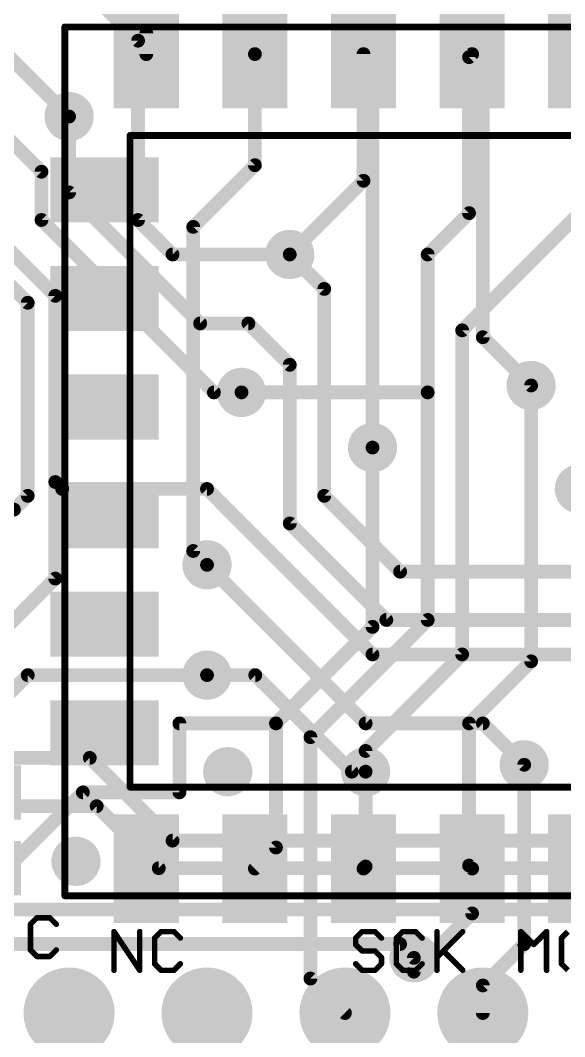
# Model space of a CAD drawing. Extents: x -6.8 to 60.3, y -8.9 to 34.9.
# Drawn here: x 25.77 to 35.8, y 0.83 to 19.55 of the extents above; entities that cross this region are included whole.
import ezdxf

# ---------------------------------------------------------------- set-up
doc = ezdxf.new("R2010")
doc.units = 0
for name, color, linetype in [('1', 12, 'CONTINUOUS'), ('16', 132, 'CONTINUOUS'), ('17', 110, 'CONTINUOUS'), ('18', 110, 'CONTINUOUS'), ('21', 40, 'CONTINUOUS')]:
    doc.layers.add(name, color=color, linetype=linetype)

# ---------------------------------------------------------------- blocks, each defined once
blk = doc.blocks.new('ROUNDP')
at = {"const_width": 0.5}
blk.add_lwpolyline([(0, -0.25, 1), (0, 0.25, 1), (0, -0.25)], format="xyb", dxfattribs=at)
blk = doc.blocks.new('RECT')
blk.add_solid([(-0.5, -0.5), (0.5, -0.5), (-0.5, 0.5), (0.5, 0.5)])
blk = doc.blocks.new('ROUNDV')
at = {"const_width": 0.5}
blk.add_lwpolyline([(0, -0.25, 1), (0, 0.25, 1), (0, -0.25)], format="xyb", dxfattribs=at)

msp = doc.modelspace()

# ---------------------------------------------------------------- linework, layer by layer
at = {"layer": '1'}
for points, const_width in [([(30.092, 20.708), (30.092, 18.93)], 0.254), ([(27.464, 19.939), (28.092, 19.311)], 0.4064), ([(28.092, 19.311), (28.092, 18.93)], 0.254), ([(26.67, 17.78), (25.527, 18.923)], 0.254), ([(30.092, 18.93), (30.092, 16.884)], 0.254), ([(32.092, 18.93), (32.092, 16.598)], 0.254), ([(34.036, 18.874), (34.092, 18.93)], 0.254), ([(34.036, 16.002), (34.036, 18.874)], 0.254), ([(33.909, 13.843), (37.084, 17.018)], 0.254), ([(30.092, 16.884), (28.956, 15.748)], 0.254), ([(32.092, 16.598), (30.734, 15.24)], 0.254), ([(33.274, 15.24), (34.036, 16.002)], 0.254), ([(28.956, 15.748), (28.956, 9.779)], 0.254), ([(33.274, 12.7), (33.274, 15.24)], 0.254), ([(25.4, 14.859), (25.908, 14.351)], 0.254), ([(25.908, 14.351), (25.908, 10.795)], 0.254), ([(33.909, 7.874), (33.909, 13.843)], 0.254), ([(35.179, 7.747), (35.179, 12.827)], 0.254), ([(29.845, 12.7), (33.274, 12.7)], 0.254), ([(33.274, 8.509), (33.274, 12.7)], 0.254), ([(32.258, 8.382), (32.258, 11.684)], 0.254), ([(25.654, 10.541), (25.908, 10.795)], 0.254), ([(24.765, 10.541), (25.654, 10.541)], 0.254), ([(28.956, 9.779), (29.21, 9.525)], 0.254), ([(31.115, 6.35), (33.274, 8.509)], 0.254), ([(30.48, 6.604), (32.258, 8.382)], 0.254), ([(32.131, 6.096), (33.909, 7.874)], 0.254), ([(34.036, 6.604), (35.179, 7.747)], 0.254), ([(25.908, 7.493), (25.234, 6.819)], 0.254), ([(29.21, 7.493), (25.908, 7.493)], 0.254), ([(30.48, 6.604), (28.702, 6.604)], 0.254), ([(28.702, 6.604), (28.702, 5.334)], 0.254), ([(30.48, 4.318), (30.48, 6.604)], 0.254), ([(34.036, 3.986), (34.036, 6.604)], 0.254), ([(31.115, 1.905), (31.115, 6.35)], 0.254), ([(32.131, 5.715), (32.131, 6.096)], 0.254), ([(32.131, 3.969), (32.131, 5.715)], 0.254), ([(35.052, 2.54), (35.052, 5.842)], 0.254), ([(26.924, 5.334), (25.527, 3.937)], 0.254), ([(28.702, 5.334), (26.924, 5.334)], 0.254), ([(30.48, 4.318), (30.092, 3.93)], 0.254), ([(32.092, 3.93), (32.131, 3.969)], 0.254), ([(34.036, 3.986), (34.092, 3.93)], 0.254), ([(34.092, 3.104), (34.092, 3.93)], 0.254), ([(33.02, 2.032), (34.092, 3.104)], 0.254), ([(34.29, 1.778), (35.052, 2.54)], 0.254), ([(33.02, 2.286), (33.02, 2.032)], 0.254), ([(31.75, 1.27), (31.115, 1.905)], 0.254), ([(34.29, 1.27), (34.29, 1.778)], 0.254)]:
    msp.add_lwpolyline(points, dxfattribs=dict(at, const_width=const_width))
for points, const_width in [([(28.0202, 19.2392, 1), (28.1638, 19.3828)], 0.2032), ([(28.1555, 19.311, 1), (28.0285, 19.311)], 0.127), ([(28.0285, 18.93, 1), (28.1555, 18.93)], 0.127), ([(30.1555, 18.93, 1), (30.0285, 18.93)], 0.127), ([(30.0285, 18.93, 1), (30.1555, 18.93)], 0.127), ([(32.1555, 18.93, 1), (32.0285, 18.93)], 0.127), ([(34.0995, 18.874, 1), (33.9725, 18.874)], 0.127), ([(33.9911, 18.9189, 1), (34.0809, 18.8291)], 0.127), ([(34.1369, 18.8851, 1), (34.0471, 18.9749)], 0.127), ([(26.6251, 17.7351, 1), (26.7149, 17.8249)], 0.127), ([(30.0285, 16.884, 1), (30.1555, 16.884)], 0.127), ([(30.1369, 16.8391, 1), (30.0471, 16.9289)], 0.127), ([(32.0285, 16.598, 1), (32.1555, 16.598)], 0.127), ([(32.1369, 16.5531, 1), (32.0471, 16.6429)], 0.127), ([(34.0809, 15.9571, 1), (33.9911, 16.0469)], 0.127), ([(33.9725, 16.002, 1), (34.0995, 16.002)], 0.127), ([(29.0195, 15.748, 1), (28.8925, 15.748)], 0.127), ([(28.9111, 15.7929, 1), (29.0009, 15.7031)], 0.127), ([(33.3375, 15.24, 1), (33.2105, 15.24)], 0.127), ([(30.6891, 15.2849, 1), (30.7789, 15.1951)], 0.127), ([(33.2291, 15.2849, 1), (33.3189, 15.1951)], 0.127), ([(25.9715, 14.351, 1), (25.8445, 14.351)], 0.127), ([(25.8631, 14.3061, 1), (25.9529, 14.3959)], 0.127), ([(33.9725, 13.843, 1), (33.8455, 13.843)], 0.127), ([(33.8641, 13.8879, 1), (33.9539, 13.7981)], 0.127), ([(35.2425, 12.827, 1), (35.1155, 12.827)], 0.127), ([(29.845, 12.7635, 1), (29.845, 12.6365)], 0.127), ([(33.3375, 12.7, 1), (33.2105, 12.7)], 0.127), ([(33.2105, 12.7, 1), (33.3375, 12.7)], 0.127), ([(33.274, 12.6365, 1), (33.274, 12.7635)], 0.127), ([(32.3215, 11.684, 1), (32.1945, 11.684)], 0.127), ([(25.8445, 10.795, 1), (25.9715, 10.795)], 0.127), ([(25.9529, 10.7501, 1), (25.8631, 10.8399)], 0.127), ([(25.654, 10.4775, 1), (25.654, 10.6045)], 0.127), ([(29.0009, 9.8239, 1), (28.9111, 9.7341)], 0.127), ([(28.8925, 9.779, 1), (29.0195, 9.779)], 0.127), ([(29.1651, 9.4801, 1), (29.2549, 9.5699)], 0.127), ([(33.3189, 8.4641, 1), (33.2291, 8.5539)], 0.127), ([(32.1945, 8.382, 1), (32.3215, 8.382)], 0.127), ([(32.3029, 8.3371, 1), (32.2131, 8.4269)], 0.127), ([(33.2105, 8.509, 1), (33.3375, 8.509)], 0.127), ([(33.8455, 7.874, 1), (33.9725, 7.874)], 0.127), ([(33.9539, 7.8291, 1), (33.8641, 7.9189)], 0.127), ([(35.2239, 7.7021, 1), (35.1341, 7.7919)], 0.127), ([(35.1155, 7.747, 1), (35.2425, 7.747)], 0.127), ([(25.908, 7.5565, 1), (25.908, 7.4295)], 0.127), ([(25.9529, 7.4481, 1), (25.8631, 7.5379)], 0.127), ([(29.21, 7.4295, 1), (29.21, 7.5565)], 0.127), ([(28.702, 6.6675, 1), (28.702, 6.5405)], 0.127), ([(28.7655, 6.604, 1), (28.6385, 6.604)], 0.127), ([(30.5435, 6.604, 1), (30.4165, 6.604)], 0.127), ([(30.4351, 6.6489, 1), (30.5249, 6.5591)], 0.127), ([(30.48, 6.5405, 1), (30.48, 6.6675)], 0.127), ([(34.0995, 6.604, 1), (33.9725, 6.604)], 0.127), ([(33.9911, 6.6489, 1), (34.0809, 6.5591)], 0.127), ([(31.1785, 6.35, 1), (31.0515, 6.35)], 0.127), ([(31.0701, 6.3949, 1), (31.1599, 6.3051)], 0.127), ([(32.1945, 6.096, 1), (32.0675, 6.096)], 0.127), ([(32.0861, 6.1409, 1), (32.1759, 6.0511)], 0.127), ([(32.1945, 5.715, 1), (32.0675, 5.715)], 0.127), ([(35.1155, 5.842, 1), (34.9885, 5.842)], 0.127), ([(32.0675, 5.715, 1), (32.1945, 5.715)], 0.127), ([(26.924, 5.3975, 1), (26.924, 5.2705)], 0.127), ([(26.9689, 5.2891, 1), (26.8791, 5.3789)], 0.127), ([(28.702, 5.2705, 1), (28.702, 5.3975)], 0.127), ([(28.6385, 5.334, 1), (28.7655, 5.334)], 0.127), ([(30.4165, 4.318, 1), (30.5435, 4.318)], 0.127), ([(30.5249, 4.2731, 1), (30.4351, 4.3629)], 0.127), ([(30.0471, 3.9749, 1), (30.1369, 3.8851)], 0.127), ([(32.0471, 3.9749, 1), (32.1369, 3.8851)], 0.127), ([(32.0675, 3.969, 1), (32.1945, 3.969)], 0.127), ([(32.1759, 3.9241, 1), (32.0861, 4.0139)], 0.127), ([(34.0809, 4.0309, 1), (33.9911, 3.9411)], 0.127), ([(33.9725, 3.986, 1), (34.0995, 3.986)], 0.127), ([(34.1555, 3.93, 1), (34.0285, 3.93)], 0.127), ([(34.0471, 3.8851, 1), (34.1369, 3.9749)], 0.127), ([(34.1369, 3.0591, 1), (34.0471, 3.1489)], 0.127), ([(34.0285, 3.104, 1), (34.1555, 3.104)], 0.127), ([(35.0969, 2.4951, 1), (35.0071, 2.5849)], 0.127), ([(34.9885, 2.54, 1), (35.1155, 2.54)], 0.127), ([(33.0835, 2.286, 1), (32.9565, 2.286)], 0.127), ([(32.9751, 2.0769, 1), (33.0649, 1.9871)], 0.127), ([(32.9565, 2.032, 1), (33.0835, 2.032)], 0.127), ([(31.1599, 1.9499, 1), (31.0701, 1.8601)], 0.127), ([(31.0515, 1.905, 1), (31.1785, 1.905)], 0.127), ([(34.3535, 1.778, 1), (34.2265, 1.778)], 0.127), ([(34.2451, 1.8229, 1), (34.3349, 1.7331)], 0.127), ([(31.7051, 1.2251, 1), (31.7949, 1.3149)], 0.127), ([(34.2265, 1.27, 1), (34.3535, 1.27)], 0.127)]:
    msp.add_lwpolyline(points, format="xyb", dxfattribs=dict(at, const_width=const_width))
at = {"layer": '16', "const_width": 0.254}
for points in [[(34.29, 21.59), (34.29, 13.716)], [(32.258, 21.082), (32.258, 11.684)], [(27.94, 19.177), (26.67, 20.447)], [(27.94, 15.875), (27.94, 19.177)], [(24.13, 18.796), (26.162, 16.764)], [(26.67, 16.383), (26.67, 17.78)], [(26.162, 16.764), (26.162, 15.875)], [(26.67, 16.383), (29.083, 13.97)], [(26.162, 15.875), (29.337, 12.7)], [(28.575, 15.24), (27.94, 15.875)], [(26.416, 14.478), (25.146, 15.748)], [(30.734, 15.24), (28.575, 15.24)], [(31.369, 14.605), (30.734, 15.24)], [(26.416, 14.478), (26.416, 11.049)], [(31.369, 10.795), (31.369, 14.605)], [(29.083, 13.97), (29.972, 13.97)], [(29.972, 13.97), (30.734, 13.208)], [(34.29, 13.716), (35.179, 12.827)], [(30.734, 13.208), (30.734, 10.287)], [(29.337, 12.7), (29.845, 12.7)], [(26.416, 11.049), (26.416, 9.271)], [(26.543, 10.922), (26.416, 11.049)], [(26.543, 10.922), (29.21, 10.922)], [(29.21, 10.922), (32.258, 7.874)], [(32.766, 9.398), (31.369, 10.795)], [(30.734, 10.287), (32.512, 8.509)], [(29.21, 9.525), (32.131, 6.604)], [(26.416, 9.271), (25.019, 7.874)], [(37.084, 9.398), (32.766, 9.398)], [(32.512, 8.509), (39.751, 8.509)], [(32.258, 7.874), (40.894, 7.874)], [(30.099, 7.493), (29.21, 7.493)], [(31.877, 5.715), (30.099, 7.493)], [(32.131, 6.604), (34.29, 6.604)], [(34.29, 6.604), (35.052, 5.842)], [(21.209, 5.969), (27.051, 5.969)], [(27.051, 5.969), (28.575, 4.445)], [(32.131, 5.715), (31.877, 5.715)], [(20.574, 5.08), (27.178, 5.08)], [(27.178, 5.08), (28.321, 3.937)], [(28.575, 4.445), (36.449, 4.445)], [(28.321, 3.937), (37.338, 3.937)], [(23.495, 3.175), (41.91, 3.175)], [(21.209, 2.54), (32.766, 2.54)], [(32.766, 2.54), (33.02, 2.286)]]:
    msp.add_lwpolyline(points, dxfattribs=at)
at = {"layer": '16', "const_width": 0.127}
for points in [[(28.0035, 19.177, 1), (27.8765, 19.177)], [(27.8951, 19.1321, 1), (27.9849, 19.2219)], [(26.7335, 17.78, 1), (26.6065, 17.78)], [(26.2255, 16.764, 1), (26.0985, 16.764)], [(26.1171, 16.7191, 1), (26.2069, 16.8089)], [(26.7149, 16.4279, 1), (26.6251, 16.3381)], [(26.6065, 16.383, 1), (26.7335, 16.383)], [(26.2069, 15.9199, 1), (26.1171, 15.8301)], [(26.0985, 15.875, 1), (26.2255, 15.875)], [(27.9849, 15.9199, 1), (27.8951, 15.8301)], [(27.8765, 15.875, 1), (28.0035, 15.875)], [(28.575, 15.3035, 1), (28.575, 15.1765)], [(30.7789, 15.2849, 1), (30.6891, 15.1951)], [(30.734, 15.1765, 1), (30.734, 15.3035)], [(28.5301, 15.1951, 1), (28.6199, 15.2849)], [(26.4795, 14.478, 1), (26.3525, 14.478)], [(31.4325, 14.605, 1), (31.3055, 14.605)], [(31.3241, 14.5601, 1), (31.4139, 14.6499)], [(26.3711, 14.4331, 1), (26.4609, 14.5229)], [(29.083, 14.0335, 1), (29.083, 13.9065)], [(29.0381, 13.9251, 1), (29.1279, 14.0149)], [(30.0169, 14.0149, 1), (29.9271, 13.9251)], [(29.972, 13.9065, 1), (29.972, 14.0335)], [(34.3349, 13.7609, 1), (34.2451, 13.6711)], [(34.2265, 13.716, 1), (34.3535, 13.716)], [(30.7975, 13.208, 1), (30.6705, 13.208)], [(30.6891, 13.1631, 1), (30.7789, 13.2529)], [(35.1341, 12.7821, 1), (35.2239, 12.8719)], [(29.337, 12.7635, 1), (29.337, 12.6365)], [(29.2921, 12.6551, 1), (29.3819, 12.7449)], [(29.845, 12.6365, 1), (29.845, 12.7635)], [(32.1945, 11.684, 1), (32.3215, 11.684)], [(26.4795, 11.049, 1), (26.3525, 11.049)], [(26.4609, 11.0939, 1), (26.3711, 11.0041)], [(26.3525, 11.049, 1), (26.4795, 11.049)], [(26.543, 10.9855, 1), (26.543, 10.8585)], [(29.2549, 10.9669, 1), (29.1651, 10.8771)], [(29.21, 10.8585, 1), (29.21, 10.9855)], [(26.4981, 10.8771, 1), (26.5879, 10.9669)], [(31.4139, 10.8399, 1), (31.3241, 10.7501)], [(31.3055, 10.795, 1), (31.4325, 10.795)], [(30.7789, 10.3319, 1), (30.6891, 10.2421)], [(30.6705, 10.287, 1), (30.7975, 10.287)], [(29.2549, 9.5699, 1), (29.1651, 9.4801)], [(26.4609, 9.2261, 1), (26.3711, 9.3159)], [(32.766, 9.4615, 1), (32.766, 9.3345)], [(32.7211, 9.3531, 1), (32.8109, 9.4429)], [(26.3525, 9.271, 1), (26.4795, 9.271)], [(32.512, 8.5725, 1), (32.512, 8.4455)], [(32.4671, 8.4641, 1), (32.5569, 8.5539)], [(32.258, 7.9375, 1), (32.258, 7.8105)], [(32.2131, 7.8291, 1), (32.3029, 7.9189)], [(29.21, 7.5565, 1), (29.21, 7.4295)], [(30.1439, 7.5379, 1), (30.0541, 7.4481)], [(30.099, 7.4295, 1), (30.099, 7.5565)], [(32.131, 6.6675, 1), (32.131, 6.5405)], [(32.0861, 6.5591, 1), (32.1759, 6.6489)], [(34.3349, 6.6489, 1), (34.2451, 6.5591)], [(34.29, 6.5405, 1), (34.29, 6.6675)], [(27.0959, 6.0139, 1), (27.0061, 5.9241)], [(27.051, 5.9055, 1), (27.051, 6.0325)], [(31.877, 5.7785, 1), (31.877, 5.6515)], [(31.8321, 5.6701, 1), (31.9219, 5.7599)], [(32.131, 5.6515, 1), (32.131, 5.7785)], [(35.0071, 5.7971, 1), (35.0969, 5.8869)], [(27.2229, 5.1249, 1), (27.1331, 5.0351)], [(27.178, 5.0165, 1), (27.178, 5.1435)], [(28.575, 4.5085, 1), (28.575, 4.3815)], [(28.5301, 4.4001, 1), (28.6199, 4.4899)], [(28.321, 4.0005, 1), (28.321, 3.8735)], [(28.2761, 3.8921, 1), (28.3659, 3.9819)], [(32.8109, 2.5849, 1), (32.7211, 2.4951)], [(32.766, 2.4765, 1), (32.766, 2.6035)], [(32.9751, 2.2411, 1), (33.0649, 2.3309)]]:
    msp.add_lwpolyline(points, format="xyb", dxfattribs=at)
at = {"layer": '21'}
for points, const_width in [([(26.592, 3.43), (26.592, 19.43)], 0.127), ([(26.592, 19.43), (50.592, 19.43)], 0.127), ([(27.792, 5.43), (27.792, 17.43)], 0.127), ([(27.792, 17.43), (42.792, 17.43)], 0.127), ([(42.792, 5.43), (27.792, 5.43)], 0.127), ([(50.592, 3.43), (26.592, 3.43)], 0.127), ([(26.0774, 3.0232), (25.9588, 2.9046)], 0.1016), ([(26.3147, 3.0232), (26.0774, 3.0232)], 0.1016), ([(26.4333, 2.9046), (26.3147, 3.0232)], 0.1016), ([(25.9588, 2.9046), (25.9588, 2.43)], 0.1016), ([(27.4964, 2.0574), (27.4964, 2.7692)], 0.1016), ([(27.4964, 2.7692), (27.9709, 2.0574)], 0.1016), ([(27.9709, 2.0574), (27.9709, 2.7692)], 0.1016), ([(28.3634, 2.7692), (28.2448, 2.6506)], 0.1016), ([(28.6007, 2.7692), (28.3634, 2.7692)], 0.1016), ([(28.7193, 2.6506), (28.6007, 2.7692)], 0.1016), ([(32.0668, 2.7692), (31.9482, 2.6506)], 0.1016), ([(32.3041, 2.7692), (32.0668, 2.7692)], 0.1016), ([(32.4227, 2.6506), (32.3041, 2.7692)], 0.1016), ([(32.8152, 2.7692), (32.6966, 2.6506)], 0.1016), ([(33.0525, 2.7692), (32.8152, 2.7692)], 0.1016), ([(33.1711, 2.6506), (33.0525, 2.7692)], 0.1016), ([(33.445, 2.7692), (33.445, 2.0574)], 0.1016), ([(33.445, 2.2947), (33.9195, 2.7692)], 0.1016), ([(34.9894, 2.0574), (34.9894, 2.7692)], 0.1016), ([(34.9894, 2.7692), (35.2267, 2.5319)], 0.1016), ([(35.2267, 2.5319), (35.4639, 2.7692)], 0.1016), ([(35.4639, 2.7692), (35.4639, 2.0574)], 0.1016), ([(35.8564, 2.7692), (35.7378, 2.6506)], 0.1016), ([(28.2448, 2.6506), (28.2448, 2.176)], 0.1016), ([(31.9482, 2.6506), (31.9482, 2.5319)], 0.1016), ([(32.6966, 2.6506), (32.6966, 2.176)], 0.1016), ([(35.7378, 2.6506), (35.7378, 2.176)], 0.1016), ([(25.9588, 2.43), (26.0774, 2.3114)], 0.1016), ([(26.3147, 2.3114), (26.4333, 2.43)], 0.1016), ([(31.9482, 2.5319), (32.0668, 2.4133)], 0.1016), ([(32.0668, 2.4133), (32.3041, 2.4133)], 0.1016), ([(32.3041, 2.4133), (32.4227, 2.2947)], 0.1016), ([(33.5636, 2.4133), (33.9195, 2.0574)], 0.1016), ([(26.0774, 2.3114), (26.3147, 2.3114)], 0.1016), ([(32.4227, 2.2947), (32.4227, 2.176)], 0.1016), ([(28.2448, 2.176), (28.3634, 2.0574)], 0.1016), ([(28.3634, 2.0574), (28.6007, 2.0574)], 0.1016), ([(28.6007, 2.0574), (28.7193, 2.176)], 0.1016), ([(32.0668, 2.0574), (31.9482, 2.176)], 0.1016), ([(32.3041, 2.0574), (32.0668, 2.0574)], 0.1016), ([(32.4227, 2.176), (32.3041, 2.0574)], 0.1016), ([(32.6966, 2.176), (32.8152, 2.0574)], 0.1016), ([(32.8152, 2.0574), (33.0525, 2.0574)], 0.1016), ([(33.0525, 2.0574), (33.1711, 2.176)], 0.1016), ([(35.7378, 2.176), (35.8564, 2.0574)], 0.1016)]:
    msp.add_lwpolyline(points, dxfattribs=dict(at, const_width=const_width))
for points, const_width in [([(26.592, 19.4617, 1), (26.592, 19.3983)], 0.0635), ([(26.6238, 19.43, 1), (26.5603, 19.43)], 0.0635), ([(27.8238, 17.43, 1), (27.7603, 17.43)], 0.0635), ([(27.792, 17.4617, 1), (27.792, 17.3983)], 0.0635), ([(27.792, 5.4618, 1), (27.792, 5.3983)], 0.0635), ([(27.7603, 5.43, 1), (27.8238, 5.43)], 0.0635), ([(26.592, 3.4618, 1), (26.592, 3.3982)], 0.0635), ([(26.5603, 3.43, 1), (26.6238, 3.43)], 0.0635), ([(26.0774, 3.0486, 1), (26.0774, 2.9978)], 0.0508), ([(26.0954, 3.0052, 1), (26.0595, 3.0412)], 0.0508), ([(26.3327, 3.0412, 1), (26.2967, 3.0052)], 0.0508), ([(26.3147, 2.9978, 1), (26.3147, 3.0486)], 0.0508), ([(25.9842, 2.9046, 1), (25.9334, 2.9046)], 0.0508), ([(25.9408, 2.9225, 1), (25.9768, 2.8866)], 0.0508), ([(26.4154, 2.8866, 1), (26.4513, 2.9225)], 0.0508), ([(27.5218, 2.7692, 1), (27.471, 2.7692)], 0.0508), ([(27.5175, 2.7833, 1), (27.4753, 2.7551)], 0.0508), ([(27.9963, 2.7692, 1), (27.9455, 2.7692)], 0.0508), ([(28.3634, 2.7946, 1), (28.3634, 2.7438)], 0.0508), ([(28.3814, 2.7512, 1), (28.3455, 2.7872)], 0.0508), ([(28.6187, 2.7872, 1), (28.5827, 2.7512)], 0.0508), ([(28.6007, 2.7438, 1), (28.6007, 2.7946)], 0.0508), ([(32.0668, 2.7946, 1), (32.0668, 2.7438)], 0.0508), ([(32.0848, 2.7512, 1), (32.0488, 2.7872)], 0.0508), ([(32.322, 2.7872, 1), (32.2861, 2.7512)], 0.0508), ([(32.3041, 2.7438, 1), (32.3041, 2.7946)], 0.0508), ([(32.8152, 2.7946, 1), (32.8152, 2.7438)], 0.0508), ([(32.8332, 2.7512, 1), (32.7973, 2.7872)], 0.0508), ([(33.0705, 2.7872, 1), (33.0345, 2.7512)], 0.0508), ([(33.0525, 2.7438, 1), (33.0525, 2.7946)], 0.0508), ([(33.4704, 2.7692, 1), (33.4196, 2.7692)], 0.0508), ([(33.9375, 2.7512, 1), (33.9016, 2.7872)], 0.0508), ([(35.0073, 2.7872, 1), (34.9714, 2.7512)], 0.0508), ([(35.0148, 2.7692, 1), (34.964, 2.7692)], 0.0508), ([(35.4893, 2.7692, 1), (35.4385, 2.7692)], 0.0508), ([(35.4819, 2.7512, 1), (35.446, 2.7872)], 0.0508), ([(28.2702, 2.6506, 1), (28.2194, 2.6506)], 0.0508), ([(28.2268, 2.6685, 1), (28.2628, 2.6326)], 0.0508), ([(28.7014, 2.6326, 1), (28.7373, 2.6685)], 0.0508), ([(31.9736, 2.6506, 1), (31.9228, 2.6506)], 0.0508), ([(31.9302, 2.6685, 1), (31.9661, 2.6326)], 0.0508), ([(32.4048, 2.6326, 1), (32.4407, 2.6685)], 0.0508), ([(32.722, 2.6506, 1), (32.6712, 2.6506)], 0.0508), ([(32.6786, 2.6685, 1), (32.7146, 2.6326)], 0.0508), ([(33.1532, 2.6326, 1), (33.1891, 2.6685)], 0.0508), ([(35.7632, 2.6506, 1), (35.7124, 2.6506)], 0.0508), ([(35.7198, 2.6685, 1), (35.7558, 2.6326)], 0.0508), ([(25.9768, 2.448, 1), (25.9408, 2.4121)], 0.0508), ([(25.9334, 2.43, 1), (25.9842, 2.43)], 0.0508), ([(26.4513, 2.4121, 1), (26.4154, 2.448)], 0.0508), ([(31.9661, 2.5499, 1), (31.9302, 2.514)], 0.0508), ([(31.9228, 2.5319, 1), (31.9736, 2.5319)], 0.0508), ([(32.0668, 2.4387, 1), (32.0668, 2.3879)], 0.0508), ([(32.0488, 2.3953, 1), (32.0848, 2.4313)], 0.0508), ([(32.322, 2.4313, 1), (32.2861, 2.3953)], 0.0508), ([(32.3041, 2.3879, 1), (32.3041, 2.4387)], 0.0508), ([(33.5816, 2.4313, 1), (33.5457, 2.3953)], 0.0508), ([(35.2087, 2.5499, 1), (35.2446, 2.514)], 0.0508), ([(35.2087, 2.514, 1), (35.2446, 2.5499)], 0.0508), ([(26.0774, 2.3368, 1), (26.0774, 2.286)], 0.0508), ([(26.0595, 2.2934, 1), (26.0954, 2.3294)], 0.0508), ([(26.2967, 2.3294, 1), (26.3327, 2.2934)], 0.0508), ([(26.3147, 2.286, 1), (26.3147, 2.3368)], 0.0508), ([(32.4481, 2.2947, 1), (32.3973, 2.2947)], 0.0508), ([(32.4048, 2.2767, 1), (32.4407, 2.3126)], 0.0508), ([(33.427, 2.3126, 1), (33.463, 2.2767)], 0.0508), ([(27.471, 2.0574, 1), (27.5218, 2.0574)], 0.0508), ([(27.9455, 2.0574, 1), (27.9963, 2.0574)], 0.0508), ([(27.9498, 2.0433, 1), (27.9921, 2.0715)], 0.0508), ([(28.2628, 2.194, 1), (28.2268, 2.1581)], 0.0508), ([(28.2194, 2.176, 1), (28.2702, 2.176)], 0.0508), ([(28.3634, 2.0828, 1), (28.3634, 2.032)], 0.0508), ([(28.3455, 2.0394, 1), (28.3814, 2.0754)], 0.0508), ([(28.5827, 2.0754, 1), (28.6187, 2.0394)], 0.0508), ([(28.6007, 2.032, 1), (28.6007, 2.0828)], 0.0508), ([(28.7373, 2.1581, 1), (28.7014, 2.194)], 0.0508), ([(31.9661, 2.194, 1), (31.9302, 2.1581)], 0.0508), ([(32.0668, 2.0828, 1), (32.0668, 2.032)], 0.0508), ([(32.0488, 2.0394, 1), (32.0848, 2.0754)], 0.0508), ([(32.2861, 2.0754, 1), (32.322, 2.0394)], 0.0508), ([(32.3041, 2.032, 1), (32.3041, 2.0828)], 0.0508), ([(32.3973, 2.176, 1), (32.4481, 2.176)], 0.0508), ([(32.4407, 2.1581, 1), (32.4048, 2.194)], 0.0508), ([(32.7146, 2.194, 1), (32.6786, 2.1581)], 0.0508), ([(32.6712, 2.176, 1), (32.722, 2.176)], 0.0508), ([(32.8152, 2.0828, 1), (32.8152, 2.032)], 0.0508), ([(32.7973, 2.0394, 1), (32.8332, 2.0754)], 0.0508), ([(33.0345, 2.0754, 1), (33.0705, 2.0394)], 0.0508), ([(33.0525, 2.032, 1), (33.0525, 2.0828)], 0.0508), ([(33.1891, 2.1581, 1), (33.1532, 2.194)], 0.0508), ([(33.4196, 2.0574, 1), (33.4704, 2.0574)], 0.0508), ([(33.9016, 2.0394, 1), (33.9375, 2.0754)], 0.0508), ([(34.964, 2.0574, 1), (35.0148, 2.0574)], 0.0508), ([(35.4385, 2.0574, 1), (35.4893, 2.0574)], 0.0508), ([(35.7558, 2.194, 1), (35.7198, 2.1581)], 0.0508), ([(35.7124, 2.176, 1), (35.7632, 2.176)], 0.0508)]:
    msp.add_lwpolyline(points, format="xyb", dxfattribs=dict(at, const_width=const_width))

# ---------------------------------------------------------------- block references
at = {"layer": '1', "xscale": 2, "yscale": 1.2, "rotation": 270}
for p in [(28.092, 18.93), (30.092, 18.93), (32.092, 18.93), (34.092, 18.93), (36.092, 18.93), (28.092, 3.93), (30.092, 3.93), (32.092, 3.93), (34.092, 3.93), (36.092, 3.93)]:
    msp.add_blockref('RECT', p, dxfattribs=at)
at = {"layer": '1', "xscale": 2, "yscale": 1.2}
for p in [(27.322, 16.43), (27.322, 14.43), (27.322, 12.43), (27.322, 10.43), (27.322, 8.43), (27.322, 6.43)]:
    msp.add_blockref('RECT', p, dxfattribs=at)
at = {"layer": '1', "xscale": 1.1, "rotation": 180}
msp.add_blockref('RECT', (25.234, 5.334), dxfattribs=at)
at = {"layer": '1', "xscale": 1.1}
msp.add_blockref('RECT', (25.234, 3.937), dxfattribs=at)
at = {"layer": '17', "xscale": 1.6764, "yscale": 1.6764, "rotation": 270}
for p in [(26.67, 1.27), (26.67, 1.27), (29.21, 1.27), (29.21, 1.27), (31.75, 1.27), (31.75, 1.27), (34.29, 1.27), (34.29, 1.27)]:
    msp.add_blockref('ROUNDP', p, dxfattribs=at)
at = {"layer": '18', "xscale": 0.9064, "yscale": 0.9064}
for p in [(26.67, 17.78), (26.67, 17.78), (30.734, 15.24), (30.734, 15.24), (29.845, 12.7), (29.845, 12.7), (35.179, 12.827), (35.179, 12.827), (32.258, 11.684), (32.258, 11.684), (36.068, 10.922), (36.068, 10.922), (29.21, 9.525), (29.21, 9.525), (29.21, 7.493), (29.21, 7.493), (35.052, 5.842), (35.052, 5.842), (29.591, 5.715), (29.591, 5.715), (32.131, 5.715), (32.131, 5.715), (26.797, 4.064), (26.797, 4.064), (33.02, 2.286), (33.02, 2.286)]:
    msp.add_blockref('ROUNDV', p, dxfattribs=at)

doc.saveas('drawing.dxf')
